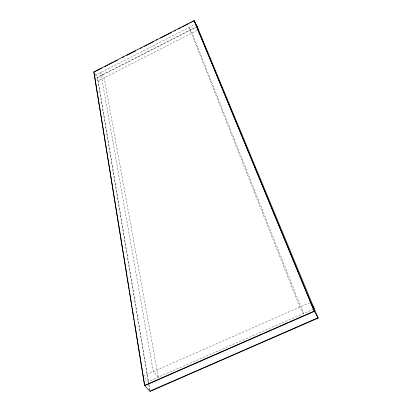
<?xml version="1.0" encoding="UTF-8"?>
<svg xmlns="http://www.w3.org/2000/svg" width="412" height="412" viewBox="0 0 412 412"><rect width="100%" height="100%" fill="white"/><g stroke="black" fill="none" stroke-linecap="round" stroke-linejoin="round"><path stroke-width="0.31" stroke-dasharray="2.06 1.54" d="M95.151 75.437L194.516 24.674M197.111 26.435L97.412 77.302L148.706 384.2M148.809 383.788L97.556 77.518L196.658 26.955M197.415 30.292L98.02 80.922L95.62 77.286M143.206 376.053L310.638 302.32M313.656 309.036L148.268 381.584L144.051 376.975M95.368 74.196L97.556 77.518M148.917 384.427L150.081 391.4M148.814 384.834L149.875 391.173M158.306 377.186L153.326 371.598L100.775 72.564L104.169 77.786L158.306 377.186M303.52 313.481L299.818 307.089L189.144 27.419L192.074 33.011L303.52 313.481"/><path stroke-width="0.62" d="M197.111 26.435L318.136 318.064L150.081 391.4L144.545 385.436L93.864 71.904L194.103 20.6L197.23 26.667M94.58 71.832L102.027 68.021M104.89 66.553L107.753 65.091M108.897 64.504L113.48 62.161M114.624 61.573L117.487 60.106M122.642 57.469L123.785 56.882M126.649 55.419L135.816 50.727M140.394 48.384L141.543 47.797M144.406 46.335L147.269 44.867M148.413 44.28L153.568 41.643M156.431 40.18L157.575 39.593M160.438 38.125L171.32 32.558M174.183 31.091L175.327 30.509M178.19 29.041L181.053 27.573M182.202 26.991L189.072 23.474M190.22 22.887L191.364 22.299M192.507 21.712L194.227 20.837L314.377 311.354L144.761 385.668L134.678 323.353M144.545 385.436L314.222 311.081L318.136 318.064M149.875 391.173L317.987 317.801M93.864 71.904L127.092 276.498M310.638 302.32L314.243 308.779M195.587 24.123L198.481 29.746M194.103 20.6L314.222 311.081M127.277 277.637L129.147 289.193M129.332 290.336L129.559 291.732M129.744 292.875L131.613 304.422M131.799 305.575L132.02 306.961M132.211 308.114L133.668 317.116M133.854 318.275L134.075 319.655M134.266 320.814L134.487 322.194"/></g></svg>
